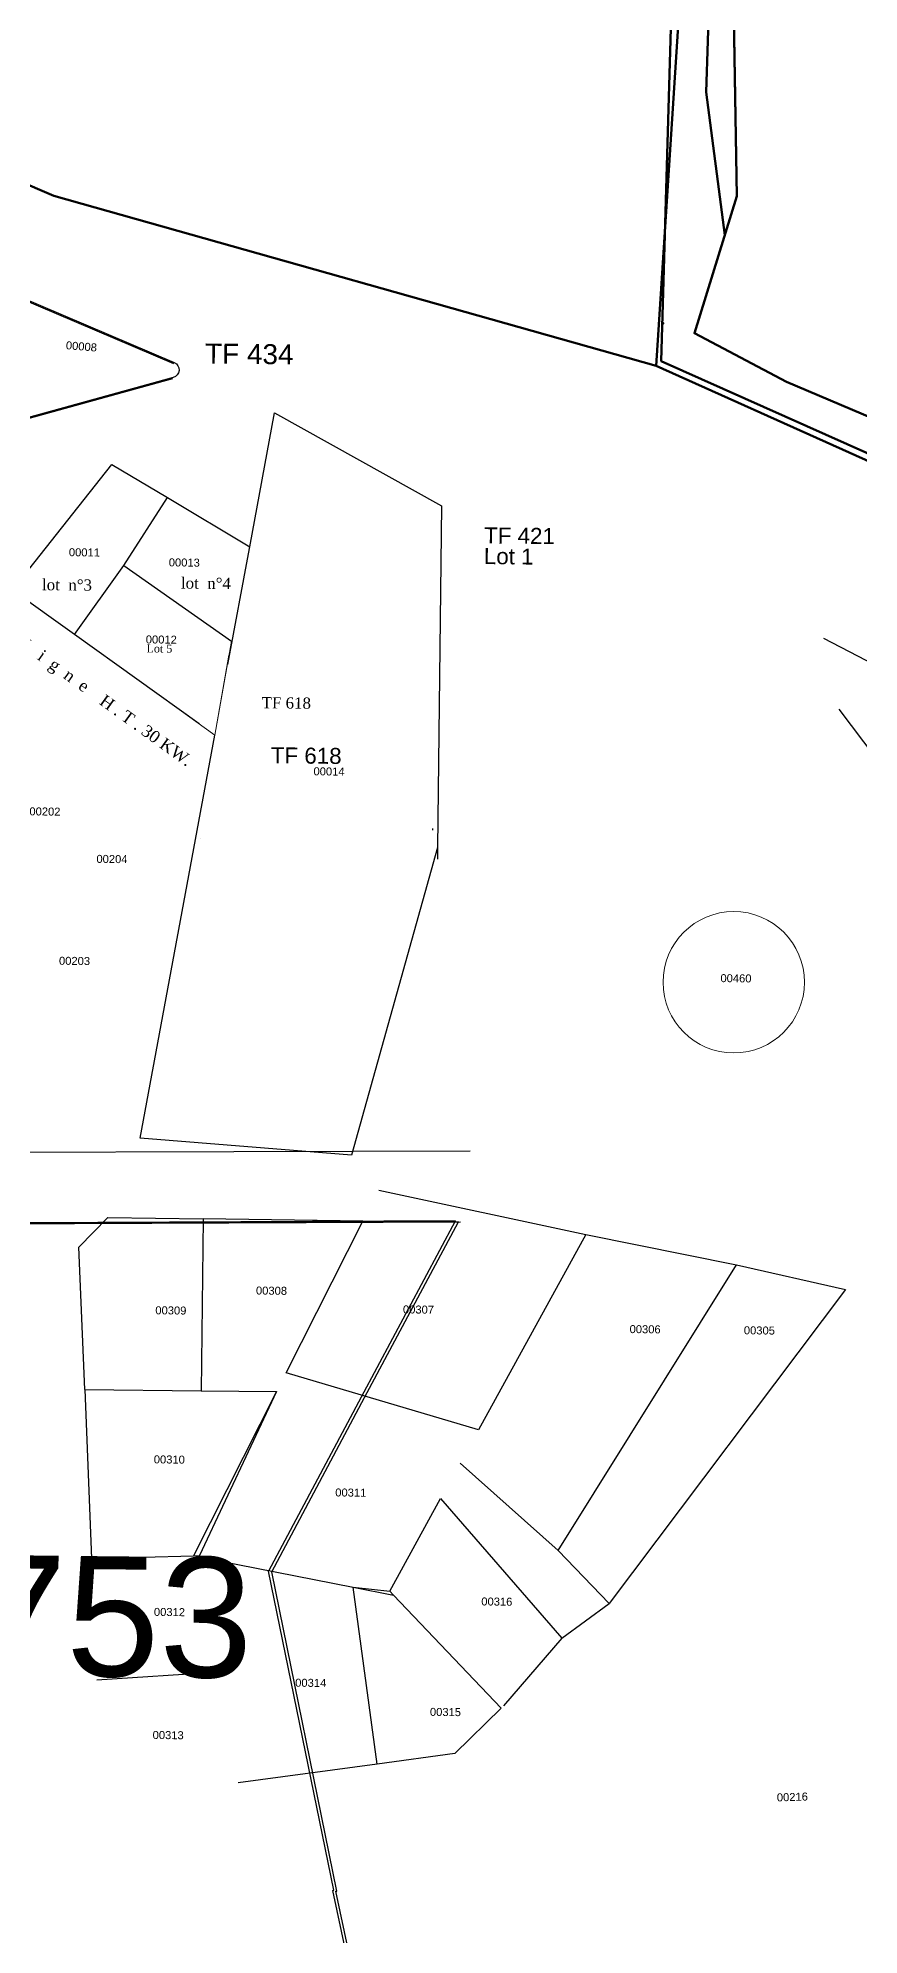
# Model space of a CAD drawing. Header units: metres. Extents: x 0 to 1324930, y 0 to 1631912.
# Drawn here: x 254167 to 254269.7, y 1628408.7 to 1628645.7 of the extents above; entities that cross this region are included whole.
import ezdxf
from ezdxf.enums import TextEntityAlignment as Align

# ---------------------------------------------------------------- set-up
doc = ezdxf.new("R2010")
doc.units = ezdxf.units.M
doc.header["$MEASUREMENT"] = 0
for name, color, linetype in [('A_revoir_niveau_0', 7, 'Continuous'), ('limites_parcelles', 7, 'Continuous'), ('limites_sections', 7, 'Continuous'), ('limites_tf', 7, 'Continuous'), ('numero_lot', 7, 'Continuous'), ('numero_parcelle', 7, 'Continuous')]:
    doc.layers.add(name, color=color, linetype=linetype)
for name, color, linetype, lineweight in [('Cotation Linéaire', 7, 'Continuous', 0), ('Limites des CA Rufisque', 5, 'Continuous', 53), ('limites_communes_2025', 7, 'Continuous', 0), ('LimiteTF', 4, 'Continuous', 13), ('MORCELLEMENT', 7, 'Continuous', 0), ('Numero Parcelles', 7, 'Continuous', 13), ('Numero_TF', 7, 'Continuous', 0), ('Numérotation', 7, 'Continuous', 0), ('Régularisation', 1, 'Continuous', 40), ('Voirie', 252, 'Continuous', 0)]:
    doc.layers.add(name, color=color, linetype=linetype, lineweight=lineweight)
doc.styles.get("Standard").update_dxf_attribs({"font": 'txt.shx'})
doc.styles.add('Style-Arial', font='arial.ttf')
doc.styles.add('Style-FANCY', font='times.ttf')
doc.styles.add('StyleArial', font='arial.ttf')

# ---------------------------------------------------------------- blocks, each defined once
blk = doc.blocks.new('*U86')
at = {"layer": 'LimiteTF', "color": 5, "linetype": 'Continuous', "lineweight": 30}
for p, q in [((-2.795924, 9.377816), (-1.300355, 11.471031)), ((-1.300355, 11.471031), (-1.18072, 11.505284)), ((-1.180721, 11.505284), (11.887851, 6.092053)), ((-7.882678, 0.965442), (-2.800132, 9.371423)), ((11.877272, 5.903575), (10.074816, 5.384165)), ((10.040383, 5.366438), (-1.650024, -3.901211)), ((-8.478423, 0.224024), (-7.890358, 0.954473)), ((-11.943946, -9.587295), (-8.494838, 0.194568)), ((-6.309421, -11.50523), (-11.88022, -9.715757))]:
    blk.add_line(p, q, dxfattribs=at)
at = {"layer": 'LimiteTF', "color": 5, "linetype": 'Continuous', "lineweight": 30, "flags": 128}
blk.add_lwpolyline([(-1.716286, -3.922762), (-2.69315, -3.8823), (-2.69315, -3.8823), (-6.188048, -11.451939)], dxfattribs=at)
at = {"layer": 'LimiteTF', "color": 5, "linetype": 'Continuous', "lineweight": 30, "extrusion": (0, 0, -1)}
for centre, start, end in [((2.714558, 9.319682), 31.158609, 35.545201), ((-11.849582, 5.999665), 112.500193, 253.924715), ((8.400529, 0.161314), 19.422769, 38.836618), ((1.712147, -3.822848), 231.594142, 272.371842), ((11.849637, -9.620549), 287.80825, 19.422769)]:
    blk.add_arc(centre, 0.1, start, end, dxfattribs=at)
at = {"layer": 'LimiteTF', "color": 5, "linetype": 'Continuous', "lineweight": 30}
blk.add_arc((10.102506, 5.288075), 0.1, 106.075285, 128.405858, dxfattribs=at)
blk = doc.blocks.new('*U85')
at = {"layer": 'LimiteTF', "color": 5, "linetype": 'Continuous', "lineweight": 30, "xscale": 10, "yscale": 10, "zscale": 10, "rotation": 359.3981}
blk.add_blockref('*U86', (96.339031, -0.393689), dxfattribs=at)
blk = doc.blocks.new('*U104')
at = {"layer": 'Numero_TF', "color": 4, "linetype": 'Continuous', "lineweight": 30, "flags": 128}
blk.add_lwpolyline([(189.276689, 298.053062), (189.276722, 298.045863), (162.335988, 192.17503), (162.543246, 192.190856), (248.75707, 198.765547), (248.75712, 198.764894), (266.49227, 200.119315), (263.376348, 214.802857), (263.497408, 214.814966), (255.365644, 254.717159), (255.365225, 254.719216), (255.367397, 254.723287), (266.977526, 276.483942), (278.703804, 298.462291), (278.703918, 298.462504), (189.276689, 298.053062)], close=True, dxfattribs=at)

msp = doc.modelspace()

# ---------------------------------------------------------------- linework, layer by layer
at = {"layer": 'A_revoir_niveau_0', "color": 7}
msp.add_line((254177.78142, 1628579.81216), (254191.21141, 1628570.34288), dxfattribs=at)
at = {"layer": 'A_revoir_niveau_0', "color": 1, "const_width": 0.0015, "flags": 128}
msp.add_lwpolyline([(254177.78142, 1628579.81216), (254191.21141, 1628570.34288), (254189.13912, 1628558.60555), (254171.62249, 1628571.2372), (254177.78142, 1628579.81216)], close=True, dxfattribs=at)
at = {"layer": 'A_revoir_niveau_0', "color": 7, "flags": 128}
msp.add_lwpolyline([(254177.78142, 1628579.81216), (254191.21141, 1628570.34288)], dxfattribs=at)
at = {"layer": 'Limites des CA Rufisque', "color": 1, "linetype": 'Continuous', "lineweight": 70, "extrusion": (4.73613e-08, -2.66677e-08, 1), "elevation": -0.03131, "flags": 128}
msp.add_lwpolyline([(254254.3961, 1628625.9535), (254251.15707, 1628819.12302), (254244.95067, 1628605.35724), (254530.9595, 1628477.75489), (254381.88501, 1628242.49828), (254651.87611, 1628047.60303), (254702.8976, 1628149.646), (254714.8038, 1628163.1398), (254729.8851, 1628173.8554), (254741.93776, 1628179.52722), (254745.58243, 1628185.08964), (254773.63346, 1628185.31333), (254773.9383, 1628185.3648), (255059.3394, 1628190.3528), (254884.8597, 1628290.4389), (254820.169, 1628325.7609), (254650.3061, 1628426.1705), (254597.1248, 1628455.9362), (254528.9207, 1628489.0054), (254260.5899, 1628602.7607), (254249.1013, 1628608.8357), (254254.3961, 1628625.9535)], close=True, dxfattribs=at)
at = {"layer": 'limites_communes_2025', "color": 3, "lineweight": 80, "flags": 128}
for points in [[(254255.5318, 1628934.7207), (254250.7693, 1628842.2487), (254254.3961, 1628625.9535), (254249.1013, 1628608.8357), (254260.5899, 1628602.7607), (254528.9207, 1628489.0054), (254597.1248, 1628455.9362), (254650.3061, 1628426.1705), (254820.169, 1628325.7609), (254884.8597, 1628290.4389), (255059.3394, 1628190.3528), (254773.9383, 1628185.3648), (254743.3789, 1628180.2054), (254729.8851, 1628173.8554), (254714.8038, 1628163.1398), (254702.8976, 1628149.646), (254642.1756, 1628028.202), (254627.0943, 1628011.9301), (254587.0098, 1627982.9582), (254538.1941, 1627952.0019), (254300.4655, 1627793.2515), (254283.3998, 1627779.7578), (254275.8592, 1627770.6296), (254219.5028, 1627640.4544)], [(254254.3961, 1628625.9535), (254250.7693, 1628842.2487)], [(254249.1013, 1628608.8357), (254254.3961, 1628625.9535)], [(254260.5899, 1628602.7607), (254249.1013, 1628608.8357)], [(254528.9207, 1628489.0054), (254260.5899, 1628602.7607)]]:
    msp.add_lwpolyline(points, dxfattribs=at)
at = {"layer": 'limites_parcelles'}
for p, q in [((254193.50226, 1628582.14598), (254196.60343, 1628598.91105)), ((254196.60343, 1628598.91105), (254217.48445, 1628587.27119)), ((254163.86799, 1628576.72229), (254176.28749, 1628592.45497)), ((254176.28749, 1628592.45497), (254183.22539, 1628588.29596)), ((254177.78142, 1628579.81216), (254183.22539, 1628588.29596)), ((254183.22539, 1628588.29596), (254193.50226, 1628582.14598)), ((254217.48445, 1628587.27119), (254216.97974, 1628544.59545)), ((254190.78413, 1628567.4609), (254193.46243, 1628581.93066)), ((254193.46243, 1628581.93066), (254193.50226, 1628582.14598)), ((254171.5879, 1628571.18636), (254177.78142, 1628579.81216)), ((254171.5879, 1628571.18636), (254163.86799, 1628576.72229)), ((254187.18994, 1628560.01116), (254171.5879, 1628571.18636)), ((254265.2216, 1628570.72244), (254328.44258, 1628537.81572)), ((254312.50794, 1628501.77521), (254267.16908, 1628561.87291)), ((254179.8232, 1628508.2476), (254189.13912, 1628558.60555)), ((254216.97974, 1628544.59545), (254206.21419, 1628506.12526)), ((254216.97974, 1628544.59545), (254216.96214, 1628543.10728)), ((254206.21419, 1628506.12526), (254179.8232, 1628508.2476)), ((254209.65283, 1628501.7717), (254235.50261, 1628496.22248)), ((254172.1315, 1628494.61386), (254175.77021, 1628498.35556)), ((254175.77021, 1628498.35556), (254187.67723, 1628498.17133)), ((254187.67723, 1628498.17133), (254187.45306, 1628476.68559)), ((254207.66222, 1628497.86283), (254187.67723, 1628498.17133)), ((254198.05526, 1628478.90476), (254207.66222, 1628497.86283)), ((254172.87595, 1628476.83768), (254172.1315, 1628494.61386)), ((254235.50261, 1628496.22248), (254222.09892, 1628471.79452)), ((254235.50261, 1628496.22248), (254254.36628, 1628492.42695)), ((254232.06086, 1628456.73192), (254254.36628, 1628492.42695)), ((254254.36628, 1628492.42695), (254254.37131, 1628492.42593)), ((254254.37131, 1628492.42593), (254267.96102, 1628489.33599)), ((254267.96102, 1628489.33599), (254238.43063, 1628450.08037)), ((254222.09892, 1628471.79452), (254198.05526, 1628478.90476)), ((254172.87595, 1628476.83768), (254173.74553, 1628455.7205)), ((254172.87595, 1628476.83768), (254187.45306, 1628476.68559)), ((254196.87119, 1628476.58733), (254186.47432, 1628456.05752)), ((254196.87119, 1628476.58733), (254187.23107, 1628456.07755)), ((254187.45306, 1628476.68559), (254196.87119, 1628476.58733)), ((254232.06086, 1628456.73192), (254219.80566, 1628467.62882)), ((254211.01953, 1628451.63193), (254217.36971, 1628463.20464)), ((254217.36971, 1628463.20464), (254232.51632, 1628445.75815)), ((254173.74553, 1628455.7205), (254186.47432, 1628456.05752)), ((254186.47432, 1628456.05752), (254187.23107, 1628456.07755)), ((254187.23107, 1628456.07755), (254187.16662, 1628455.94044)), ((254238.43063, 1628450.08037), (254232.06086, 1628456.73192)), ((254187.16662, 1628455.94044), (254206.43524, 1628452.13972)), ((254209.45427, 1628430.0302), (254206.43524, 1628452.13972)), ((254206.43524, 1628452.13972), (254211.47205, 1628451.15805)), ((254206.43524, 1628452.13972), (254211.01953, 1628451.63193)), ((254211.47205, 1628451.15805), (254211.01953, 1628451.63193)), ((254211.47205, 1628451.15805), (254224.956, 1628437.03782)), ((254232.51632, 1628445.75815), (254238.43063, 1628450.08037)), ((254232.51632, 1628445.75815), (254225.23897, 1628437.32484)), ((254189.67609, 1628441.53554), (254174.37681, 1628440.51527)), ((254224.956, 1628437.03782), (254219.12706, 1628431.33915)), ((254209.45427, 1628430.0302), (254192.08132, 1628427.68168)), ((254219.12706, 1628431.33915), (254209.45427, 1628430.0302))]:
    msp.add_line(p, q, dxfattribs=at)
at = {"layer": 'limites_sections', "color": 112, "linetype": 'Continuous', "lineweight": 40, "flags": 128}
for points in [[(254266.73016, 1629287.7978), (254255.5318, 1628934.7207), (254250.7693, 1628842.2487), (254252.60445, 1628732.8039), (254244.31396, 1628604.77554), (254169.03575, 1628626.00115), (253998.55698, 1628699.30707), (253949.11819, 1628726.58373), (253891.31746, 1628762.51784), (253742.5859, 1628844.83871), (253570.65522, 1628943.91608), (253545.43077, 1628958.16046), (253491.69353, 1628988.97111), (253568.74235, 1629208.53636), (253610.60438, 1629237.23282), (253645.72438, 1629332.79686), (253582.75022, 1629367.14207), (253662.59302, 1629378.69766), (253971.49352, 1629433.82949), (254024.76813, 1629444.48435), (254097.22164, 1629442.49494), (254172.48417, 1629409.31925), (254266.73016, 1629287.7978)], [(254252.60445, 1628732.8039), (254254.3961, 1628625.9535), (254249.1013, 1628608.8357), (254260.5899, 1628602.7607), (254528.9207, 1628489.0054), (254534.96035, 1628486.07704), (254530.32279, 1628477.17319), (254450.41717, 1628512.2488), (254244.31396, 1628604.77554), (254252.60445, 1628732.8039)]]:
    msp.add_lwpolyline(points, close=True, dxfattribs=at)
at = {"layer": 'limites_sections', "color": 112, "linetype": 'Continuous', "lineweight": 40, "extrusion": (8.39025e-08, 1.87893e-07, 1), "elevation": 0.32732, "flags": 128}
msp.add_lwpolyline([(254262.03261, 1628116.19268), (254166.41826, 1628175.61859), (254127.46815, 1628196.62724), (254111.3613, 1628174.17081), (254032.48387, 1628219.15291), (253942.25835, 1628268.6873), (253897.9434, 1628292.24873), (253879.12759, 1628301.60979), (253837.10318, 1628319.10065), (253836.32341, 1628343.15576), (253766.75744, 1628373.2026), (253736.00732, 1628381.87538), (253797.54557, 1628539.69914), (253857.92109, 1628652.65223), (253891.31746, 1628762.51784), (253949.11819, 1628726.58373), (253998.55698, 1628699.30707), (254169.03575, 1628626.00115), (254244.31396, 1628604.77554), (254450.41717, 1628512.2488), (254530.32279, 1628477.17319), (254381.88501, 1628242.49828), (254262.03261, 1628116.19268)], close=True, dxfattribs=at)
at = {"layer": 'limites_sections', "color": 112, "lineweight": 40, "extrusion": (3.13226e-08, -1.22909e-08, 1), "elevation": -0.01207, "flags": 128}
msp.add_lwpolyline([(254381.88501, 1628242.49828), (254651.87611, 1628047.60303), (254649.15134, 1628042.15348), (254282.05672, 1627781.84877), (254258.71294, 1627753.64224), (254158.40289, 1627667.71999), (254016.92288, 1627730.1281), (253789.71707, 1627795.71888), (253560.79306, 1627891.44223), (253461.17819, 1627935.95099), (253423.02777, 1627967.74297), (253305.37539, 1628033.50285), (253374.26849, 1628101.94024), (253388.28287, 1628177.21207), (253454.03286, 1628268.7428), (253456.85853, 1628379.83858), (253454.87949, 1628458.45481), (253488.58964, 1628500.41443), (253582.98829, 1628458.10249), (253644.43714, 1628425.9811), (253736.00732, 1628381.87538), (253766.75744, 1628373.2026), (253836.32341, 1628343.15576), (253837.10318, 1628319.10065), (253879.12759, 1628301.60979), (253897.9434, 1628292.24873), (253942.25835, 1628268.6873), (254032.48387, 1628219.15291), (254111.3613, 1628174.17081), (254127.46815, 1628196.62724), (254166.41826, 1628175.61859), (254262.03261, 1628116.19268), (254381.88501, 1628242.49828)], close=True, dxfattribs=at)
at = {"layer": 'limites_tf', "color": 5, "linetype": 'Continuous', "lineweight": 30}
for p, q in [((254053.85256, 1628660.54852), (254183.96241, 1628605.04635)), ((254183.83683, 1628603.16278), (254165.75869, 1628598.15832)), ((254221.05067, 1628506.63777), (254047.07506, 1628506.06535)), ((254042.83959, 1628496.99934), (254219.85787, 1628497.80982))]:
    msp.add_line(p, q, dxfattribs=at)
at = {"layer": 'limites_tf', "color": 5, "linetype": 'Continuous', "lineweight": 30, "flags": 128}
msp.add_lwpolyline([(254130.1685, 1628497.39917), (254130.16853, 1628497.39198), (254103.22779, 1628391.52114), (254103.43505, 1628391.53697), (254189.64888, 1628398.11166), (254189.64893, 1628398.11101), (254207.38408, 1628399.46543), (254204.26815, 1628414.14897), (254204.38921, 1628414.16108), (254196.25745, 1628454.06327), (254196.25703, 1628454.06533), (254196.2592, 1628454.0694), (254207.86933, 1628475.83006), (254219.59561, 1628497.8084), (254219.59572, 1628497.80862), (254130.1685, 1628497.39917)], close=True, dxfattribs=at)
at = {"layer": 'limites_tf', "color": 7, "linetype": 'Continuous', "lineweight": 30}
for centre, start, end in [((254215.40109, 1628546.90272), 350.950996, 2.135348), ((254188.28626, 1628545.58697), 172.32831, 172.844383)]:
    msp.add_arc(centre, 0.99986, start, end, dxfattribs=at)
at = {"layer": 'MORCELLEMENT', "color": 7, "linetype": 'Continuous', "lineweight": 0}
for p, q in [((254171.62249, 1628571.2372), (254177.78142, 1628579.81216)), ((254177.78142, 1628579.81216), (254191.21141, 1628570.34288)), ((254189.13912, 1628558.60555), (254171.62249, 1628571.2372)), ((254191.21141, 1628570.34288), (254189.13912, 1628558.60555))]:
    msp.add_line(p, q, dxfattribs=at)
at = {"layer": 'MORCELLEMENT', "color": 1, "linetype": 'Continuous', "lineweight": 0, "flags": 128}
msp.add_lwpolyline([(254190.90539, 1628568.60961), (254189.13912, 1628558.60555), (254171.62249, 1628571.2372), (254177.78142, 1628579.81216), (254191.21141, 1628570.34288)], dxfattribs=at)
at = {"layer": 'Numero Parcelles', "color": 1, "lineweight": 13}
msp.add_circle((254254.0145, 1628527.73377), 8.83794, dxfattribs=at)
at = {"layer": 'Régularisation', "color": 1, "linetype": 'Continuous', "lineweight": 211}
msp.add_point((254245.17, 1628610.1), dxfattribs=at)
at = {"layer": 'voirie', "color": 7, "linetype": 'Continuous', "lineweight": 80, "flags": 128}
msp.add_lwpolyline([(254252.89605, 1628621.10391), (254250.54733, 1628638.98913), (254251.61024, 1628671.08232), (254252.93865, 1628712.873)], dxfattribs=at)

# ---------------------------------------------------------------- block references
at = {"layer": 'limites_tf', "color": 5, "linetype": 'Continuous', "lineweight": 30}
msp.add_blockref('*U85', (253968.22057, 1628545.90569), dxfattribs=at)
at = {"layer": 'numero_tf', "color": 4, "linetype": 'Continuous', "lineweight": 30}
msp.add_blockref('*U104', (253940.50954, 1628199.43965), dxfattribs=at)

# ---------------------------------------------------------------- texts
at = {"layer": 'Cotation Linéaire', "color": 7, "insert": (254172.72361, 1628565.77751), "char_height": 1.499784, "attachment_point": 2, "rotation": 324.203774, "line_spacing_factor": 0.6}
msp.add_mtext('\\fTimes New Roman|b0|i0|c00|p23;A  x  e    L  i  g  n  e    H . T . 30 KW.', dxfattribs=at)
at = {"layer": 'numero_lot', "color": 7, "linetype": 'Continuous', "lineweight": 0, "style": 'Style-FANCY'}
msp.add_text('Lot 5', height=0.999856, rotation=359.40223, dxfattribs=at).set_placement((254182.2233, 1628569.44727), align=Align.MIDDLE_CENTER)
at = {"layer": 'numero_lot', "color": 7, "linetype": 'Continuous', "lineweight": 0, "char_height": 1.399799, "attachment_point": 5, "rotation": 359.4022225, "line_spacing_factor": 0.6}
for s, insert in [('\\fTimes New Roman|b0|i0|c00|p23;lot  n°3', (254170.66825, 1628577.39176)), ('\\fTimes New Roman|b0|i0|c00|p23;lot  n°4', (254188.03402, 1628577.5945))]:
    msp.add_mtext(s, dxfattribs=dict(at, insert=insert))
at = {"layer": 'numero_parcelle', "color": 5, "lineweight": 0, "style": 'Style-Arial'}
for s, rotation, p in [('00008', 355.40223, (254170.57508, 1628607.85515)), ('00011', 359.40223, (254170.90639, 1628581.97874)), ('00013', 359.40223, (254183.3948, 1628580.71094)), ('00012', 359.40223, (254180.51928, 1628571.08236)), ('00014', 359.40223, (254201.48447, 1628554.59935)), ('00202', 359.40223, (254165.97199, 1628549.5934)), ('00204', 359.40223, (254174.3515, 1628543.65678)), ('00203', 359.40223, (254169.67326, 1628530.92401)), ('00460', 359.40223, (254252.35612, 1628528.75113)), ('00308', 359.40223, (254194.29498, 1628489.71215)), ('00309', 359.40223, (254181.71526, 1628487.24375)), ('00307', 359.40223, (254212.66843, 1628487.35408)), ('00306', 359.40223, (254240.99738, 1628484.89214)), ('00305', 359.40223, (254255.28137, 1628484.74311)), ('00310', 359.40223, (254181.5209, 1628468.61501)), ('00311', 359.40223, (254204.20475, 1628464.47887)), ('00312', 359.40223, (254181.53844, 1628449.55077)), ('00316', 359.40223, (254222.46068, 1628450.85691)), ('00314', 359.40223, (254199.19482, 1628440.70108)), ('00315', 359.40223, (254216.03974, 1628437.05914)), ('00313', 359.40223, (254181.37798, 1628434.17123)), ('00216', 1.76223, (254259.38287, 1628426.36072))]:
    msp.add_text(s, height=1, rotation=rotation, dxfattribs=at).set_placement(p, align=Align.TOP_LEFT)
at = {"layer": 'numero_tf', "color": 4, "linetype": 'Continuous', "lineweight": 0, "style": 'StyleArial'}
msp.add_text('TF 434', height=2.49964, rotation=359.40223, dxfattribs=at).set_placement((254187.93742, 1628607.56143), align=Align.TOP_LEFT)
at = {"layer": 'numero_tf', "color": 7, "linetype": 'Continuous', "lineweight": 0, "style": 'StyleArial'}
for s, p in [('TF 421', (254222.7944, 1628582.58435)), ('Lot 1', (254222.7674, 1628579.99645)), ('TF 618', (254196.1369, 1628555.10361))]:
    msp.add_text(s, height=1.999712, rotation=359.40223, dxfattribs=at).set_placement(p)
at = {"layer": 'numero_tf', "color": 5, "linetype": 'Continuous', "lineweight": 30, "style": 'Style-Arial'}
msp.add_text('TF 753', height=15, rotation=359.3981, dxfattribs=at).set_placement((254127.43898, 1628441.50624))
at = {"layer": 'Numérotation', "color": 7, "insert": (254194.99, 1628561.95327), "char_height": 1.399799, "attachment_point": 7, "rotation": 359.4022225, "line_spacing_factor": 0.6}
msp.add_mtext('\\fTimes New Roman|b0|i0|c00|p23;TF 618', dxfattribs=at)

doc.saveas('drawing.dxf')
